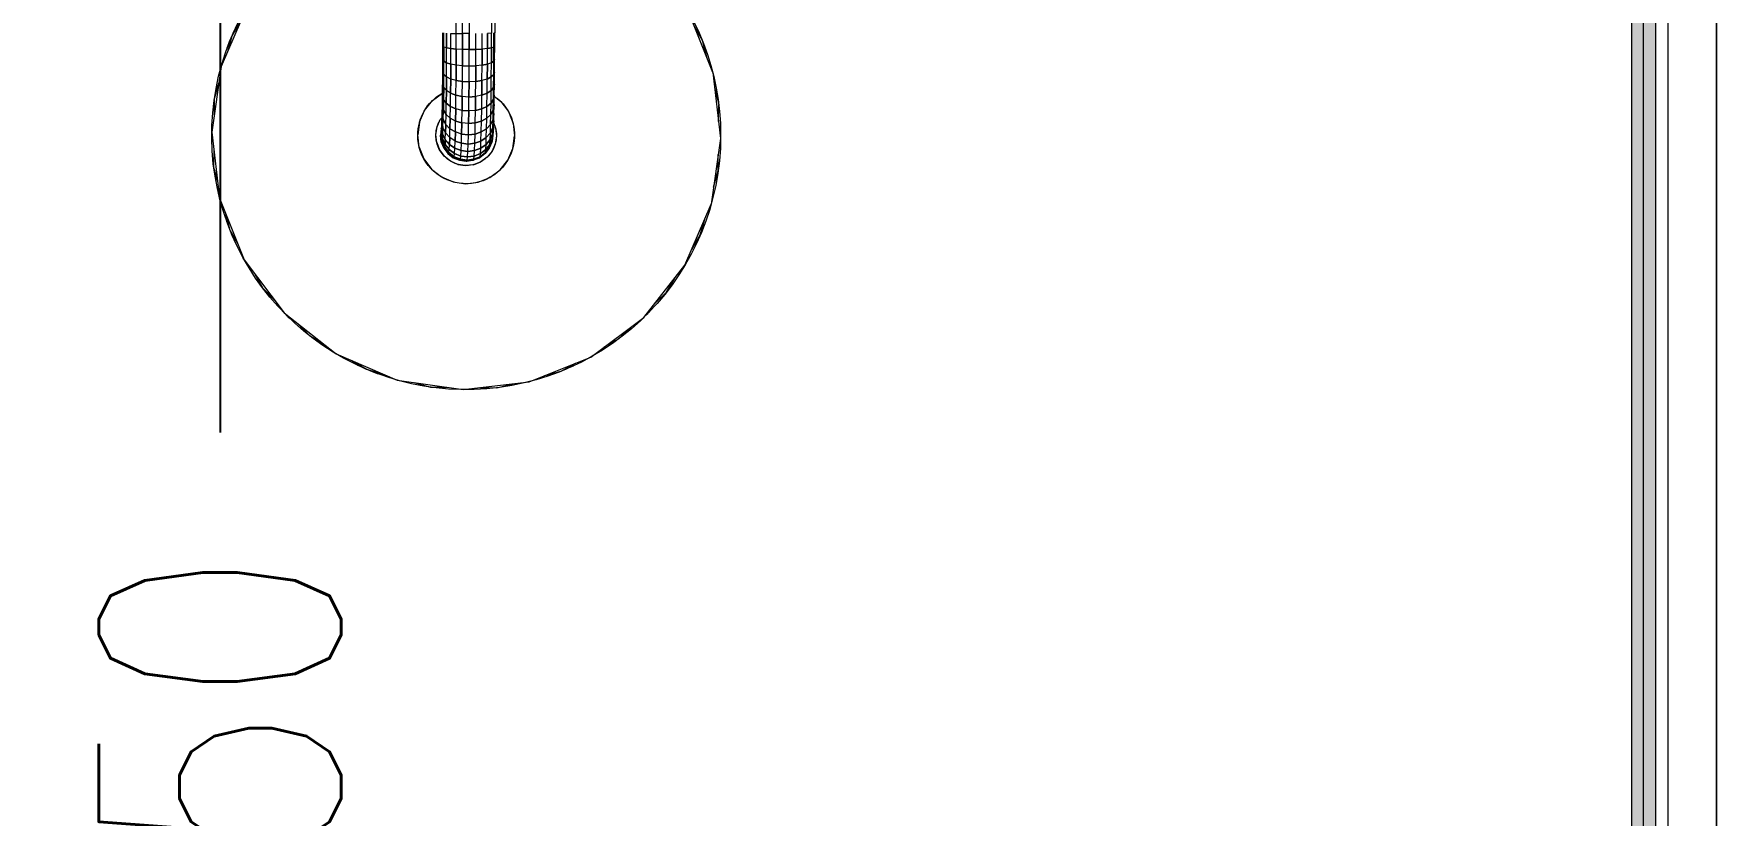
# Model space of a CAD drawing. Header units: millimetres. Extents: x -18512 to 101824, y -95768 to 52898.
# Drawn here: x 17694 to 18388, y -84654 to -84331 of the extents above; entities that cross this region are included whole.
import ezdxf

# ---------------------------------------------------------------- set-up
doc = ezdxf.new("R2010")
doc.units = ezdxf.units.MM
doc.header["$LTSCALE"] = 25
doc.header["$PDMODE"] = 3
doc.layers.get('0').update_dxf_attribs({"color": 254, "lineweight": 0})
doc.layers.get('Defpoints').update_dxf_attribs({"lineweight": 0})
for name, color, linetype, lineweight in [('Dim-in', 5, 'Continuous', 9), ('hatch', 252, 'Continuous', 0), ('I-FLR-TILE', 253, 'Continuous', 9), ('I-WALL', 2, 'Continuous', 9), ('xref-first floor frm cunsult$0$G-IMPT', 8, 'Continuous', 9)]:
    doc.layers.add(name, color=color, linetype=linetype, lineweight=lineweight)
doc.styles.add('ROMANS', font='ROMANS.shx', dxfattribs={"width": 0.75})
doc.dimstyles.new('1-50 INTERNAL', dxfattribs={"dimtxt": 100, "dimasz": 40, "dimexe": 40, "dimexo": 20, "dimgap": 50, "dimtad": 0, "dimdec": 0, "dimzin": 0, "dimdsep": 46, "dimtxsty": 'ROMANS', "dimblk": 'ARCHTICK', "dimcen": 0, "dimdle": 25, "dimclrd": 8, "dimclre": 8, "dimclrt": 3, "dimadec": 0, "dimazin": 0, "dimtfac": 1, "dimtdec": 0, "dimtmove": 1, "dimatfit": 3, "dimfxl": 1, "dimtolj": 1, "dimtzin": 0, "dimarcsym": 0})

# ---------------------------------------------------------------- blocks, each defined once
blk = doc.blocks.new('_ArchTick')
at = {"color": 0, "linetype": 'ByBlock', "const_width": 0.15}
blk.add_lwpolyline([(-0.5, -0.5), (0.5, 0.5)], dxfattribs=at)
blk = doc.blocks.new('*D348')
at = {"layer": 'Defpoints', "color": 0, "ltscale": 25, "transparency": 16777216}
for p in [(17998.09, -83897.35), (17770.64, -85447.35), (18388.09, -85447.35)]:
    blk.add_point(p, dxfattribs=at)
at = {"layer": 'Dim-in', "color": 8, "lineweight": -2, "ltscale": 25, "transparency": 16777216}
for p, q in [((17770.64, -83872.35), (17770.64, -84495.57)), ((17770.64, -85472.35), (17770.64, -84849.14))]:
    blk.add_line(p, q, dxfattribs=at)
at = {"layer": 'Dim-in', "color": 8, "linetype": 'Continuous', "lineweight": -2, "ltscale": 25, "transparency": 16777216}
for p, q in [((17978.09, -83897.35), (17730.64, -83897.35)), ((18368.09, -85447.35), (17730.64, -85447.35))]:
    blk.add_line(p, q, dxfattribs=at)
at = {"layer": 'Dim-in', "color": 8, "lineweight": -2, "ltscale": 25, "transparency": 16777216, "xscale": 40, "yscale": 40, "zscale": 40}
for p, rotation in [((17770.64, -83897.35), 90), ((17770.64, -85447.35), 270)]:
    blk.add_blockref('_ArchTick', p, dxfattribs=dict(at, rotation=rotation))
at = {"layer": 'Dim-in', "color": 3, "ltscale": 25, "transparency": 16777216, "insert": (17770.64, -84672.35), "char_height": 100, "attachment_point": 5, "rotation": 90, "style": 'ROMANS'}
blk.add_mtext('\\A1;1550', dxfattribs=at)
blk = doc.blocks.new('xref-first floor frm cunsult$0$rainshower - rain shower_dwg_Group_1-6994171-FIRST FLOOR PLAN')
at = {"layer": 'xref-first floor frm cunsult$0$G-IMPT'}
for p, q in [((76.56, 206.07), (103.69, 209.98)), ((83.51, 207.07), (90.28, 208.96)), ((90.28, 208.96), (97.02, 209.02)), ((103.69, 209.98), (130.91, 206.74)), ((110.66, 209.15), (117.68, 209.22)), ((117.68, 209.22), (124.22, 207.54)), ((51.37, 195.27), (76.56, 206.07)), ((57.82, 198.04), (63.87, 201.6)), ((63.87, 201.6), (70.37, 203.41)), ((130.91, 206.74), (156.36, 196.57)), ((137.43, 204.14), (144.23, 202.39)), ((144.23, 202.39), (150.1, 199.07)), ((29.83, 178.31), (51.37, 195.27)), ((156.36, 196.57), (178.31, 180.15)), ((35.35, 182.66), (40.27, 187.67)), ((40.27, 187.67), (46.07, 191.1)), ((161.99, 192.36), (168.1, 188.91)), ((168.1, 188.91), (172.91, 184.19)), ((13.42, 156.36), (29.83, 178.31)), ((178.31, 180.15), (195.27, 158.61)), ((182.66, 174.63), (187.67, 169.72)), ((17.62, 161.99), (21.07, 168.1)), ((21.07, 168.1), (25.79, 172.91)), ((187.67, 169.72), (191.1, 163.91)), ((3.24, 130.91), (13.42, 156.36)), ((195.27, 158.61), (206.07, 133.42)), ((7.6, 144.23), (10.91, 150.1)), ((198.04, 152.16), (201.6, 146.11)), ((201.6, 146.11), (203.41, 139.62)), ((7.6, 144.23), (5.85, 137.43)), ((209.98, 106.29), (206.07, 133.42)), ((0, 103.69), (3.24, 130.91)), ((99.57, 124.24), (104.74, 124.99)), ((104.74, 124.99), (109.92, 124.37)), ((207.07, 126.47), (208.96, 119.71)), ((2.44, 124.22), (0.76, 117.68)), ((87.55, 114.77), (90.67, 118.95)), ((90.67, 118.95), (94.77, 122.18)), ((94.77, 122.18), (99.57, 124.24)), ((109.92, 124.37), (114.77, 122.44)), ((114.77, 122.44), (118.95, 119.31)), ((118.95, 119.31), (122.18, 115.21)), ((208.96, 119.71), (209.02, 112.96)), ((0.83, 110.66), (0.76, 117.68)), ((85.61, 109.92), (87.55, 114.77)), ((94.03, 110.99), (95.95, 113.63)), ((98.49, 115.67), (95.95, 113.63)), ((101.48, 116.99), (98.49, 115.67)), ((101.48, 116.99), (104.7, 117.49)), ((107.95, 117.14), (104.7, 117.49)), ((107.95, 117.14), (110.99, 115.96)), ((113.63, 114.03), (110.99, 115.96)), ((115.67, 111.49), (113.63, 114.03)), ((116.99, 108.5), (115.67, 111.49)), ((122.18, 115.21), (124.24, 110.41)), ((85.61, 109.92), (84.99, 104.74)), ((85.74, 99.57), (84.99, 104.74)), ((92.85, 107.95), (92.5, 104.7)), ((92.5, 104.7), (93, 101.48)), ((92.85, 107.95), (94.03, 110.99)), ((117.49, 105.28), (116.99, 108.5)), ((117.14, 102.03), (117.49, 105.28)), ((124.24, 110.41), (124.99, 105.25)), ((124.37, 100.06), (124.99, 105.25)), ((206.74, 79.07), (209.98, 106.29)), ((3.91, 76.56), (0, 103.69)), ((85.74, 99.57), (87.8, 94.77)), ((93, 101.48), (94.31, 98.49)), ((95.04, 97.59), (94.31, 98.49)), ((116.07, 99.29), (117.14, 102.03)), ((122.44, 95.21), (124.37, 100.06)), ((209.15, 99.32), (209.22, 92.3)), ((1.03, 90.28), (0.96, 97.02)), ((1.03, 90.28), (2.91, 83.51)), ((87.8, 94.77), (91.03, 90.67)), ((91.03, 90.67), (95.21, 87.55)), ((116.5, 88.82), (119.31, 91.03)), ((119.31, 91.03), (122.44, 95.21)), ((207.54, 85.77), (209.22, 92.3)), ((14.72, 51.37), (3.91, 76.56)), ((206.74, 79.07), (196.57, 53.62)), ((6.57, 70.37), (8.38, 63.87)), ((202.39, 65.76), (204.14, 72.55)), ((8.38, 63.87), (11.95, 57.82)), ((199.07, 59.88), (202.39, 65.76)), ((31.67, 29.83), (14.72, 51.37)), ((196.57, 53.62), (180.15, 31.67)), ((18.89, 46.07), (22.32, 40.27)), ((184.19, 37.07), (188.91, 41.88)), ((188.91, 41.88), (192.36, 48)), ((22.32, 40.27), (27.33, 35.35)), ((53.62, 13.42), (31.67, 29.83)), ((180.15, 31.67), (158.61, 14.72)), ((37.07, 25.79), (41.88, 21.07)), ((41.88, 21.07), (48, 17.62)), ((163.91, 18.89), (169.72, 22.32)), ((169.72, 22.32), (174.26, 26.95)), ((158.61, 14.72), (133.42, 3.91)), ((79.07, 3.24), (53.62, 13.42)), ((59.88, 10.91), (65.76, 7.6)), ((65.76, 7.6), (72.55, 5.85)), ((139.62, 6.57), (146.11, 8.38)), ((146.11, 8.38), (152.16, 11.95)), ((95.54, 1.28), (79.07, 3.24)), ((85.77, 2.44), (92.3, 0.76)), ((92.3, 0.76), (95.54, 0.79)), ((116.89, 1.53), (133.42, 3.91)), ((116.89, 1), (119.71, 1.03)), ((119.71, 1.03), (126.47, 2.91))]:
    blk.add_line(p, q, dxfattribs=at)
for radius, start, end in [(105, 360, 264.70767), (105, 88.85942, 90), (105, 88.85942, 90), (105, 110.14026, 115.17245), (105, 110.14026, 115.17245), (105, 65.14025, 70.17246), (105, 65.14025, 70.17246), (105, 133.85934, 135), (105, 133.85934, 135), (105, 43.85936, 45), (105, 43.85936, 45), (105, 155.14025, 160.17245), (105, 155.14025, 160.17245), (105, 20.14026, 25.17244), (105, 20.14026, 25.17244), (20, 309.72962, 180), (12.5, 360, 205.62012), (105, 178.85938, 180), (105, 178.85938, 180), (20, 180, 239.86492), (12.5, 345.46794, 360), (105, 276.66264, 360), (105, 358.85942, 360), (105, 358.85942, 360), (105, 200.14026, 205.17244), (105, 200.14026, 205.17244), (105, 335.14026, 340.17245), (105, 335.14026, 340.17245), (105, 223.85938, 225), (105, 223.85938, 225), (105, 313.8594, 315), (105, 313.8594, 315), (105, 245.14026, 250.17244), (105, 245.14026, 250.17244), (105, 290.14026, 295.17244), (105, 290.14026, 295.17244)]:
    blk.add_arc((104.99, 104.99), radius, start, end, dxfattribs=at)
blk = doc.blocks.new('xref-first floor frm cunsult$0$rainshower - rain shower_dwg_Group_8-6994175-FIRST FLOOR PLAN')
at = {"layer": 'xref-first floor frm cunsult$0$G-IMPT'}
for p, q in [((147.04, 492.7), (149.25, 494.39)), ((149.53, 494.39), (147.32, 492.7)), ((149.65, 493.97), (147.44, 492.28)), ((149.25, 494.39), (151.83, 495.46)), ((149.25, 494.39), (149.53, 494.39)), ((152.1, 495.46), (149.53, 494.39)), ((149.53, 494.39), (149.65, 493.97)), ((152.23, 495.03), (149.65, 493.97)), ((149.65, 493.97), (149.78, 492.65)), ((152.36, 493.69), (149.78, 492.65)), ((149.78, 492.65), (152.36, 493.69)), ((151.83, 495.46), (154.59, 495.82)), ((151.83, 495.46), (152.1, 495.46)), ((154.87, 495.82), (152.1, 495.46)), ((152.1, 495.46), (152.23, 495.03)), ((154.99, 495.39), (152.23, 495.03)), ((152.23, 495.03), (152.36, 493.69)), ((155.12, 494.04), (152.36, 493.69)), ((152.36, 493.69), (152.48, 491.47)), ((154.59, 495.82), (154.87, 495.82)), ((154.59, 495.82), (157.36, 495.46)), ((154.59, 495.82), (157.36, 495.46)), ((157.36, 495.46), (154.59, 495.82)), ((157.63, 495.46), (154.87, 495.82)), ((154.87, 495.82), (154.99, 495.39)), ((157.75, 495.03), (154.99, 495.39)), ((154.99, 495.39), (155.12, 494.04)), ((157.88, 493.69), (155.12, 494.04)), ((155.12, 494.04), (155.25, 491.81)), ((155.12, 494.04), (157.88, 493.69)), ((159.93, 494.39), (157.36, 495.46)), ((157.63, 495.46), (157.36, 495.46)), ((157.36, 495.46), (159.93, 494.39)), ((160.2, 494.39), (157.63, 495.46)), ((157.63, 495.46), (157.75, 495.03)), ((160.33, 493.97), (157.75, 495.03)), ((157.75, 495.03), (157.88, 493.69)), ((160.45, 492.65), (157.88, 493.69)), ((157.88, 493.69), (158.01, 491.47)), ((157.88, 493.69), (160.45, 492.65)), ((157.88, 493.69), (158.01, 491.47)), ((162.14, 492.7), (159.93, 494.39)), ((160.2, 494.39), (159.93, 494.39)), ((162.41, 492.7), (160.2, 494.39)), ((160.2, 494.39), (160.33, 493.97)), ((162.53, 492.29), (160.33, 493.97)), ((160.33, 493.97), (160.45, 492.65)), ((144.28, 487.91), (143.92, 485.14)), ((144.55, 487.91), (144.19, 485.14)), ((144.28, 487.91), (145.35, 490.48)), ((144.28, 487.91), (144.55, 487.91)), ((144.66, 487.53), (144.29, 484.78)), ((144.77, 486.38), (144.4, 483.7)), ((145.62, 490.48), (144.55, 487.91)), ((144.55, 487.91), (144.62, 487.68)), ((145.73, 490.09), (144.66, 487.53)), ((144.66, 487.53), (144.77, 486.38)), ((145.85, 488.87), (144.77, 486.38)), ((144.77, 486.38), (144.88, 484.48)), ((144.77, 486.38), (144.88, 484.48)), ((145.96, 486.87), (144.88, 484.48)), ((145.35, 490.48), (147.04, 492.7)), ((145.35, 490.48), (145.62, 490.48)), ((147.32, 492.7), (145.62, 490.48)), ((145.62, 490.48), (145.73, 490.09)), ((147.44, 492.28), (145.73, 490.09)), ((145.73, 490.09), (145.85, 488.87)), ((147.56, 491.01), (145.85, 488.87)), ((145.85, 488.87), (147.56, 491.01)), ((145.85, 488.87), (145.96, 486.87)), ((147.68, 488.91), (145.96, 486.87)), ((145.96, 486.87), (146.07, 484.11)), ((147.04, 492.7), (147.32, 492.7)), ((147.32, 492.7), (147.44, 492.28)), ((147.44, 492.28), (147.56, 491.01)), ((149.78, 492.65), (147.56, 491.01)), ((147.56, 491.01), (147.68, 488.91)), ((147.56, 491.01), (147.68, 488.91)), ((149.9, 490.48), (147.68, 488.91)), ((147.68, 488.91), (149.9, 490.48)), ((147.68, 488.91), (147.79, 486.03)), ((150.02, 487.5), (147.79, 486.03)), ((150.02, 487.5), (147.79, 486.03)), ((149.78, 492.65), (149.9, 490.48)), ((152.48, 491.47), (149.9, 490.48)), ((149.9, 490.48), (152.48, 491.47)), ((149.9, 490.48), (150.01, 487.68)), ((149.9, 490.48), (150.01, 487.68)), ((152.6, 488.42), (150.02, 487.5)), ((150.02, 487.5), (150.12, 483.75)), ((150.12, 483.75), (150.02, 487.5)), ((155.25, 491.81), (152.48, 491.47)), ((152.48, 491.47), (152.6, 488.42)), ((152.48, 491.47), (152.6, 488.42)), ((155.37, 488.74), (152.6, 488.42)), ((152.6, 488.42), (152.71, 484.6)), ((158.01, 491.47), (155.25, 491.81)), ((155.25, 491.81), (155.37, 488.74)), ((155.25, 491.81), (155.37, 488.74)), ((158.13, 488.43), (155.37, 488.74)), ((155.37, 488.74), (155.48, 484.89)), ((155.37, 488.74), (158.13, 488.43)), ((160.58, 490.49), (158.01, 491.47)), ((158.01, 491.47), (158.13, 488.43)), ((160.69, 487.5), (158.13, 488.43)), ((158.13, 488.43), (158.24, 484.6)), ((158.13, 488.43), (158.24, 484.6)), ((162.66, 491.01), (160.45, 492.65)), ((160.45, 492.65), (160.58, 490.49)), ((162.77, 488.91), (160.58, 490.49)), ((160.58, 490.49), (160.68, 487.68)), ((162.89, 486.03), (160.69, 487.5)), ((160.69, 487.5), (160.8, 483.75)), ((160.69, 487.5), (162.89, 486.03)), ((162.14, 492.7), (162.41, 492.7)), ((164.11, 490.48), (162.41, 492.7)), ((162.41, 492.7), (162.53, 492.29)), ((164.23, 490.09), (162.53, 492.29)), ((162.53, 492.29), (162.66, 491.01)), ((164.34, 488.87), (162.66, 491.01)), ((162.66, 491.01), (162.77, 488.91)), ((162.66, 491.01), (164.34, 488.87)), ((162.66, 491.01), (162.77, 488.91)), ((164.45, 486.87), (162.77, 488.91)), ((162.77, 488.91), (162.89, 486.03)), ((162.77, 488.91), (164.45, 486.87)), ((165.18, 487.91), (164.11, 490.48)), ((165.29, 487.53), (164.23, 490.09)), ((164.23, 490.09), (164.34, 488.87)), ((164.91, 487.91), (164.29, 489.39)), ((164.91, 487.91), (164.29, 489.39)), ((165.4, 486.38), (164.34, 488.87)), ((164.34, 488.87), (164.45, 486.87)), ((164.34, 488.87), (164.45, 486.87)), ((165.5, 484.48), (164.45, 486.87)), ((164.45, 486.87), (164.56, 484.11)), ((164.45, 486.87), (165.5, 484.48)), ((164.45, 486.87), (164.56, 484.11)), ((164.91, 487.91), (165.18, 487.91)), ((165.18, 487.91), (165.29, 487.53)), ((165.54, 485.14), (165.18, 487.91)), ((165.64, 484.78), (165.29, 487.53)), ((165.29, 487.53), (165.4, 486.38)), ((165.75, 483.7), (165.4, 486.38)), ((165.4, 486.38), (165.5, 484.48)), ((144.28, 482.38), (143.92, 485.14)), ((143.92, 485.14), (144.19, 485.14)), ((144.55, 482.38), (144.19, 485.14)), ((144.19, 485.14), (144.29, 484.78)), ((144.28, 482.38), (144.84, 481.02)), ((144.28, 482.38), (144.55, 482.38)), ((144.65, 482.04), (144.29, 484.78)), ((144.29, 484.78), (144.4, 483.7)), ((144.4, 483.7), (144.5, 481.92)), ((144.75, 481.03), (144.4, 483.7)), ((144.88, 484.48), (144.5, 481.92)), ((144.5, 481.92), (144.59, 479.47)), ((144.72, 480.26), (144.5, 481.92)), ((144.92, 481.49), (144.55, 482.38)), ((144.55, 482.38), (144.65, 482.04)), ((144.98, 481.87), (144.59, 479.47)), ((144.59, 479.47), (144.68, 476.4)), ((144.65, 482.04), (144.91, 481.41)), ((144.65, 482.04), (144.75, 481.03)), ((144.88, 484.48), (144.98, 481.87)), ((146.07, 484.11), (144.98, 481.87)), ((144.98, 481.87), (145.07, 478.59)), ((146.17, 480.64), (145.07, 478.59)), ((147.79, 486.03), (146.07, 484.11)), ((146.07, 484.11), (146.17, 480.64)), ((147.89, 482.4), (146.17, 480.64)), ((146.17, 480.64), (146.26, 476.53)), ((146.17, 480.64), (146.26, 476.53)), ((147.79, 486.03), (147.89, 482.4)), ((150.12, 483.75), (147.89, 482.4)), ((147.89, 482.4), (147.99, 478.1)), ((147.99, 478.1), (147.89, 482.4)), ((150.22, 479.3), (147.99, 478.1)), ((150.22, 479.3), (147.99, 478.1)), ((152.71, 484.6), (150.12, 483.75)), ((152.71, 484.6), (150.12, 483.75)), ((150.12, 483.75), (150.22, 479.3)), ((152.81, 480.05), (150.22, 479.3)), ((150.22, 479.3), (150.3, 474.22)), ((150.3, 474.22), (150.22, 479.3)), ((155.48, 484.89), (152.71, 484.6)), ((152.71, 484.6), (152.81, 480.05)), ((152.81, 480.05), (152.71, 484.6)), ((155.58, 480.31), (152.81, 480.05)), ((155.58, 480.31), (152.81, 480.05)), ((152.81, 480.05), (152.9, 474.87)), ((158.24, 484.6), (155.48, 484.89)), ((155.48, 484.89), (155.58, 480.31)), ((158.33, 480.05), (155.58, 480.31)), ((155.58, 480.31), (155.66, 475.1)), ((155.66, 475.1), (155.58, 480.31)), ((160.8, 483.75), (158.24, 484.6)), ((158.24, 484.6), (158.33, 480.05)), ((160.89, 479.3), (158.33, 480.05)), ((158.33, 480.05), (158.42, 474.87)), ((162.99, 482.4), (160.8, 483.75)), ((160.8, 483.75), (160.89, 479.3)), ((163.08, 478.1), (160.89, 479.3)), ((160.89, 479.3), (160.98, 474.22)), ((164.56, 484.11), (162.89, 486.03)), ((162.89, 486.03), (162.99, 482.4)), ((162.89, 486.03), (162.99, 482.4)), ((164.66, 480.64), (162.99, 482.4)), ((162.99, 482.4), (163.08, 478.1)), ((162.99, 482.4), (164.66, 480.64)), ((165.6, 481.87), (164.56, 484.11)), ((164.56, 484.11), (164.66, 480.64)), ((165.7, 478.59), (164.66, 480.64)), ((164.66, 480.64), (164.75, 476.53)), ((164.66, 480.64), (164.75, 476.53)), ((165.85, 481.92), (165.5, 484.48)), ((165.5, 484.48), (165.6, 481.87)), ((165.5, 484.48), (165.6, 481.87)), ((165.52, 483.91), (165.64, 484.78)), ((165.54, 485.14), (165.64, 484.78)), ((165.58, 482.51), (165.75, 483.7)), ((165.94, 479.47), (165.6, 481.87)), ((165.6, 481.87), (165.7, 478.59)), ((165.64, 484.78), (165.75, 483.7)), ((165.64, 480.55), (165.85, 481.92)), ((165.71, 478.05), (165.94, 479.47)), ((165.75, 483.7), (165.85, 481.92)), ((165.85, 481.92), (165.94, 479.47)), ((165.94, 479.47), (166.03, 476.4)), ((145.07, 478.59), (144.68, 476.4)), ((144.68, 476.4), (144.76, 472.74)), ((145.16, 474.7), (144.76, 472.74)), ((144.76, 472.74), (144.83, 468.58)), ((145.07, 478.59), (145.16, 474.7)), ((146.26, 476.53), (145.16, 474.7)), ((145.16, 474.7), (145.23, 470.27)), ((145.23, 470.27), (145.16, 474.7)), ((147.99, 478.1), (146.26, 476.53)), ((146.26, 476.53), (146.34, 471.84)), ((148.07, 473.19), (146.34, 471.84)), ((147.99, 478.1), (148.07, 473.19)), ((150.3, 474.22), (148.07, 473.19)), ((148.07, 473.19), (150.3, 474.22)), ((148.07, 473.19), (148.14, 467.76)), ((152.9, 474.87), (150.3, 474.22)), ((152.9, 474.87), (150.3, 474.22)), ((150.3, 474.22), (150.38, 468.61)), ((150.3, 474.22), (150.38, 468.61)), ((155.66, 475.1), (152.9, 474.87)), ((152.9, 474.87), (152.97, 469.14)), ((152.97, 469.14), (152.9, 474.87)), ((158.42, 474.87), (155.66, 475.1)), ((155.66, 475.1), (155.74, 469.33)), ((158.42, 474.87), (155.66, 475.1)), ((160.98, 474.22), (158.42, 474.87)), ((158.42, 474.87), (158.49, 469.15)), ((158.49, 469.15), (158.42, 474.87)), ((163.17, 473.19), (160.98, 474.22)), ((160.98, 474.22), (161.05, 468.61)), ((160.98, 474.22), (161.05, 468.61)), ((164.75, 476.53), (163.08, 478.1)), ((163.08, 478.1), (163.17, 473.19)), ((163.08, 478.1), (164.75, 476.53)), ((164.83, 471.84), (163.17, 473.19)), ((163.17, 473.19), (163.23, 467.76)), ((165.78, 474.7), (164.75, 476.53)), ((164.75, 476.53), (164.83, 471.84)), ((164.75, 476.53), (165.78, 474.7)), ((164.75, 476.53), (164.83, 471.84)), ((166.03, 476.4), (165.7, 478.59)), ((165.7, 478.59), (165.78, 474.7)), ((165.78, 474.99), (166.03, 476.4)), ((166.03, 476.4), (165.78, 474.99)), ((166.11, 472.75), (165.78, 474.7)), ((165.78, 474.7), (165.86, 470.27)), ((165.78, 474.7), (166.11, 472.75)), ((165.78, 474.7), (165.86, 470.27)), ((165.84, 471.42), (166.11, 472.75)), ((166.03, 476.4), (166.11, 472.75)), ((166.11, 472.75), (166.18, 468.58)), ((166.11, 472.75), (166.18, 468.58)), ((145.23, 470.27), (144.83, 468.58)), ((144.83, 468.58), (144.88, 464.25)), ((144.83, 468.58), (144.88, 464.25)), ((145.3, 465.36), (144.89, 463.98)), ((146.34, 471.84), (145.23, 470.27)), ((146.34, 471.84), (145.23, 470.27)), ((145.23, 470.27), (145.3, 465.36)), ((146.4, 466.65), (145.3, 465.36)), ((145.3, 465.36), (145.34, 460.07)), ((146.34, 471.84), (146.4, 466.65)), ((146.4, 466.65), (146.34, 471.84)), ((148.14, 467.76), (146.4, 466.65)), ((148.14, 467.76), (146.4, 466.65)), ((146.4, 466.65), (146.46, 461.06)), ((150.38, 468.61), (148.14, 467.76)), ((148.14, 467.76), (148.19, 461.91)), ((148.19, 461.91), (148.14, 467.76)), ((152.97, 469.14), (150.38, 468.61)), ((150.38, 468.61), (152.97, 469.14)), ((150.38, 468.61), (150.43, 462.56)), ((155.74, 469.33), (152.97, 469.14)), ((155.74, 469.33), (152.97, 469.14)), ((152.97, 469.14), (153.03, 462.97)), ((158.49, 469.15), (155.74, 469.33)), ((155.74, 469.33), (155.8, 463.1)), ((155.74, 469.33), (158.49, 469.15)), ((155.8, 463.1), (155.74, 469.33)), ((161.05, 468.61), (158.49, 469.15)), ((158.49, 469.15), (158.55, 462.97)), ((158.49, 469.15), (158.55, 462.97)), ((163.23, 467.76), (161.05, 468.61)), ((161.05, 468.61), (161.11, 462.56)), ((161.05, 468.61), (163.23, 467.76)), ((164.89, 466.65), (163.23, 467.76)), ((163.23, 467.76), (163.29, 461.91)), ((165.86, 470.27), (164.83, 471.84)), ((164.83, 471.84), (164.89, 466.65)), ((165.92, 465.36), (164.89, 466.65)), ((164.89, 466.65), (164.95, 461.06)), ((164.89, 466.65), (165.92, 465.36)), ((166.18, 468.58), (165.86, 470.27)), ((165.86, 470.27), (165.92, 465.36)), ((166.24, 463.98), (165.92, 465.36)), ((165.92, 465.36), (165.97, 460.07)), ((165.92, 465.36), (165.97, 460.07)), ((166.18, 468.58), (166.23, 464.25)), ((144.89, 463.98), (144.93, 459.01)), ((145.34, 460.07), (144.93, 459.01)), ((144.93, 459.01), (144.97, 453.76)), ((144.97, 453.76), (144.93, 459.01)), ((146.46, 461.06), (145.34, 460.07)), ((145.34, 460.07), (146.46, 461.06)), ((145.34, 460.07), (145.38, 454.48)), ((145.34, 460.07), (145.38, 454.48)), ((148.19, 461.91), (146.46, 461.06)), ((146.46, 461.06), (146.49, 455.15)), ((150.43, 462.56), (148.19, 461.91)), ((148.19, 461.91), (148.23, 455.72)), ((153.03, 462.97), (150.43, 462.56)), ((150.43, 462.56), (153.03, 462.97)), ((150.43, 462.56), (150.47, 456.16)), ((155.8, 463.1), (153.03, 462.97)), ((153.03, 462.97), (153.07, 456.44)), ((153.03, 462.97), (153.07, 456.44)), ((158.55, 462.97), (155.8, 463.1)), ((155.8, 463.1), (155.84, 456.54)), ((161.11, 462.56), (158.55, 462.97)), ((158.55, 462.97), (158.59, 456.44)), ((158.55, 462.97), (161.11, 462.56)), ((163.29, 461.91), (161.11, 462.56)), ((161.11, 462.56), (161.15, 456.16)), ((163.29, 461.91), (161.11, 462.56)), ((161.11, 462.56), (161.15, 456.16)), ((164.95, 461.06), (163.29, 461.91)), ((163.29, 461.91), (163.33, 455.72)), ((163.33, 455.72), (163.29, 461.91)), ((165.97, 460.07), (164.95, 461.06)), ((164.95, 461.06), (164.99, 455.15)), ((164.95, 461.06), (164.99, 455.15)), ((166.28, 459.01), (165.97, 460.07)), ((165.97, 460.07), (166, 454.48)), ((165.97, 460.07), (166.28, 459.01)), ((166.24, 463.98), (166.28, 459.01)), ((166.28, 459.01), (166.32, 453.77)), ((166.28, 459.01), (166.32, 453.77)), ((145.38, 454.48), (144.97, 453.76)), ((144.97, 453.76), (144.99, 448.33)), ((146.49, 455.15), (145.38, 454.48)), ((145.38, 454.48), (146.49, 455.15)), ((145.38, 454.48), (145.4, 448.69)), ((148.23, 455.72), (146.49, 455.15)), ((146.49, 455.15), (146.52, 449.03)), ((146.49, 455.15), (146.52, 449.03)), ((150.47, 456.16), (148.23, 455.72)), ((148.23, 455.72), (148.26, 449.32)), ((148.23, 455.72), (148.26, 449.32)), ((153.07, 456.44), (150.47, 456.16)), ((150.47, 456.16), (150.5, 449.54)), ((155.84, 456.54), (153.07, 456.44)), ((153.07, 456.44), (155.84, 456.54)), ((153.07, 456.44), (153.09, 449.68)), ((158.59, 456.44), (155.84, 456.54)), ((155.84, 456.54), (155.86, 449.73)), ((155.84, 456.54), (155.86, 449.73)), ((161.15, 456.16), (158.59, 456.44)), ((158.59, 456.44), (158.62, 449.68)), ((163.33, 455.72), (161.15, 456.16)), ((161.15, 456.16), (161.17, 449.54)), ((164.99, 455.15), (163.33, 455.72)), ((163.33, 455.72), (163.35, 449.32)), ((166, 454.48), (164.99, 455.15)), ((164.99, 455.15), (165.01, 449.03)), ((164.99, 455.15), (166, 454.48)), ((166.32, 453.77), (166, 454.48)), ((166, 454.48), (166.03, 448.69)), ((166.32, 453.77), (166.34, 448.33)), ((145.4, 448.69), (144.99, 448.33)), ((144.99, 448.33), (144.99, 442.79)), ((146.52, 449.03), (145.4, 448.69)), ((146.52, 449.03), (145.4, 448.69)), ((145.4, 448.69), (145.41, 442.89)), ((148.26, 449.32), (146.52, 449.03)), ((146.52, 449.03), (146.53, 442.97)), ((146.53, 442.97), (146.53, 449.03)), ((150.5, 449.54), (148.26, 449.32)), ((148.26, 449.32), (150.5, 449.54)), ((148.26, 449.32), (148.26, 443.05)), ((153.09, 449.68), (150.5, 449.54)), ((150.5, 449.54), (150.51, 443.1)), ((155.86, 449.73), (153.09, 449.68)), ((155.86, 449.73), (153.09, 449.68)), ((153.09, 449.68), (153.1, 443.14)), ((158.62, 449.68), (155.86, 449.73)), ((155.86, 449.73), (155.87, 443.16)), ((155.86, 449.73), (158.62, 449.68)), ((155.87, 443.16), (155.87, 449.73)), ((161.17, 449.54), (158.62, 449.68)), ((158.62, 449.68), (158.63, 443.15)), ((158.62, 449.68), (161.17, 449.54)), ((158.62, 449.68), (158.62, 443.15)), ((163.35, 449.32), (161.17, 449.54)), ((161.17, 449.54), (161.18, 443.12)), ((163.36, 449.32), (161.17, 449.54)), ((161.17, 449.54), (161.17, 443.12)), ((165.01, 449.03), (163.35, 449.32)), ((163.35, 449.32), (163.36, 443.06)), ((166.03, 448.69), (165.01, 449.03)), ((165.01, 449.03), (165.02, 442.99)), ((166.03, 448.7), (165.01, 449.03)), ((165.01, 449.03), (165.01, 442.99)), ((166.34, 448.33), (166.03, 448.69)), ((166.03, 448.69), (166.03, 442.91)), ((166.34, 448.33), (166.34, 442.82))]:
    blk.add_line(p, q, dxfattribs=at)
at = {"layer": 'xref-first floor frm cunsult$0$G-IMPT', "flags": 128}
for points in [[(157.55, 497.29), (154.3, 497.64), (151.08, 497.14), (148.1, 495.82), (145.55, 493.78), (143.63, 491.14), (142.45, 488.1), (142.1, 484.86), (142.6, 481.63), (143.91, 478.65), (144.64, 477.75)], [(145.35, 490.48), (145.62, 490.48), (147.32, 492.7), (147.44, 492.28), (149.65, 493.97), (149.78, 492.65)], [(157.36, 495.46), (157.63, 495.46), (154.87, 495.82), (154.59, 495.82), (151.83, 495.46), (149.25, 494.39), (147.04, 492.7), (147.32, 492.7), (149.53, 494.39), (149.65, 493.97), (152.23, 495.03), (152.36, 493.69)], [(149.25, 494.39), (149.53, 494.39), (152.1, 495.46), (152.23, 495.03), (154.99, 495.39), (155.12, 494.04)], [(151.83, 495.46), (152.1, 495.46), (154.87, 495.82), (154.99, 495.39), (157.75, 495.03), (157.88, 493.69)], [(152.36, 493.69), (155.12, 494.04), (155.25, 491.81)], [(152.36, 493.69), (152.48, 491.47), (155.25, 491.81)], [(165.67, 479.44), (166.74, 482.19), (167.09, 485.43), (166.59, 488.66), (165.27, 491.64), (163.23, 494.18), (160.59, 496.11), (157.55, 497.29)], [(162.14, 492.7), (159.93, 494.39), (159.93, 494.39), (160.2, 494.39), (157.63, 495.46), (157.75, 495.03), (160.33, 493.97), (160.45, 492.65), (162.66, 491.01)], [(162.14, 492.7), (162.41, 492.7), (160.2, 494.39), (160.33, 493.97), (162.53, 492.29), (162.66, 491.01)], [(143.92, 485.14), (144.28, 487.91), (145.35, 490.48), (147.04, 492.7)], [(144.84, 481.02), (144.28, 482.38), (143.92, 485.14), (144.19, 485.14), (144.55, 487.91), (144.62, 487.68)], [(145.96, 486.87), (145.85, 488.87), (144.77, 486.38), (144.66, 487.53), (144.29, 484.78), (144.19, 485.14), (144.55, 482.38), (144.65, 482.04), (144.91, 481.41)], [(144.28, 487.91), (144.55, 487.91), (145.62, 490.48), (145.73, 490.09), (147.44, 492.28), (147.56, 491.01)], [(144.75, 481.03), (144.65, 482.04), (144.29, 484.78), (144.4, 483.7), (144.77, 486.38)], [(144.66, 487.53), (145.73, 490.09), (145.85, 488.87)], [(144.88, 484.48), (145.96, 486.87), (146.07, 484.11)], [(147.79, 486.03), (147.68, 488.91), (145.96, 486.87)], [(147.56, 491.01), (149.78, 492.65), (149.9, 490.48)], [(150.02, 487.5), (152.6, 488.42), (152.71, 484.6), (155.48, 484.89), (155.58, 480.31)], [(152.6, 488.42), (155.37, 488.74), (155.48, 484.89)], [(155.25, 491.81), (158.01, 491.47), (158.13, 488.43)], [(158.01, 491.47), (160.58, 490.49), (160.68, 487.68)], [(158.13, 488.43), (160.69, 487.5), (160.8, 483.75)], [(160.45, 492.65), (160.58, 490.49), (162.77, 488.91), (162.89, 486.03)], [(164.11, 490.48), (162.41, 492.7), (162.53, 492.29), (164.23, 490.09), (164.34, 488.87)], [(164.11, 490.48), (165.18, 487.91), (164.91, 487.91)], [(165.64, 480.55), (165.85, 481.92), (165.75, 483.7), (165.4, 486.38), (165.29, 487.53), (164.23, 490.09)], [(164.34, 488.87), (165.4, 486.38), (165.5, 484.48)], [(165.54, 485.14), (165.18, 487.91), (165.29, 487.53), (165.64, 484.78), (165.75, 483.7), (165.58, 482.51)], [(144.28, 482.38), (144.55, 482.38), (144.92, 481.49)], [(144.98, 481.87), (144.88, 484.48), (144.5, 481.92), (144.4, 483.7), (144.75, 481.03)], [(144.72, 480.26), (144.5, 481.92), (144.59, 479.47)], [(144.59, 479.47), (144.98, 481.87), (145.07, 478.59), (146.17, 480.64)], [(144.59, 479.47), (144.68, 476.4), (145.07, 478.59)], [(147.89, 482.4), (146.17, 480.64), (146.07, 484.11), (144.98, 481.87)], [(146.07, 484.11), (147.79, 486.03), (147.89, 482.4)], [(147.89, 482.4), (150.12, 483.75), (150.22, 479.3), (152.81, 480.05)], [(152.81, 480.05), (152.9, 474.87), (155.66, 475.1), (155.74, 469.33)], [(155.48, 484.89), (158.24, 484.6), (158.33, 480.05)], [(155.58, 480.31), (158.33, 480.05), (158.42, 474.87), (160.98, 474.22)], [(158.24, 484.6), (160.8, 483.75), (160.89, 479.3)], [(158.33, 480.05), (160.89, 479.3), (160.98, 474.22)], [(160.8, 483.75), (162.99, 482.4), (163.08, 478.1)], [(160.89, 479.3), (163.08, 478.1), (163.17, 473.19)], [(162.89, 486.03), (164.56, 484.11), (164.66, 480.64)], [(164.56, 484.11), (165.6, 481.87), (165.7, 478.59)], [(164.66, 480.64), (165.7, 478.59), (165.78, 474.7)], [(165.5, 484.48), (165.85, 481.92), (165.94, 479.47), (165.71, 478.05)], [(165.54, 485.14), (165.64, 484.78), (165.52, 483.91)], [(165.6, 481.87), (165.94, 479.47), (166.03, 476.4)], [(145.16, 474.7), (144.76, 472.74), (144.68, 476.4)], [(145.3, 465.36), (145.23, 470.27), (144.83, 468.58), (144.76, 472.74)], [(145.07, 478.59), (145.16, 474.7), (146.26, 476.53), (146.34, 471.84), (148.07, 473.19)], [(146.26, 476.53), (147.99, 478.1), (148.07, 473.19)], [(148.07, 473.19), (148.14, 467.76), (150.38, 468.61), (150.43, 462.56)], [(160.98, 474.22), (163.17, 473.19), (163.23, 467.76), (164.89, 466.65), (164.95, 461.06), (165.97, 460.07), (166, 454.48)], [(163.17, 473.19), (164.83, 471.84), (164.89, 466.65)], [(165.7, 478.59), (166.03, 476.4), (166.11, 472.75), (165.84, 471.42)], [(144.89, 463.98), (145.3, 465.36), (145.34, 460.07)], [(146.46, 461.06), (146.4, 466.65), (145.3, 465.36)], [(152.97, 469.14), (153.03, 462.97), (155.8, 463.1), (155.84, 456.54), (158.59, 456.44), (158.62, 449.68)], [(161.11, 462.56), (161.05, 468.61), (158.49, 469.15)], [(163.23, 467.76), (163.29, 461.91), (164.95, 461.06)], [(164.83, 471.84), (165.86, 470.27), (165.92, 465.36)], [(165.86, 470.27), (166.18, 468.58), (166.23, 464.25)], [(165.92, 465.36), (166.24, 463.98), (166.28, 459.01)], [(144.89, 463.98), (144.93, 459.01), (145.34, 460.07)], [(150.47, 456.16), (148.23, 455.72), (148.19, 461.91), (146.46, 461.06)], [(146.46, 461.06), (146.49, 455.15), (148.23, 455.72)], [(150.47, 456.16), (150.43, 462.56), (148.19, 461.91)], [(158.59, 456.44), (158.55, 462.97), (155.8, 463.1)], [(145.4, 448.69), (145.38, 454.48), (144.97, 453.76)], [(144.97, 453.76), (144.99, 448.33), (145.4, 448.69), (145.4, 442.89)], [(153.09, 449.68), (153.07, 456.44), (150.47, 456.16)], [(153.09, 449.68), (150.5, 449.54), (150.47, 456.16)], [(161.17, 449.54), (161.15, 456.16), (158.59, 456.44)], [(161.15, 456.16), (163.33, 455.72), (163.35, 449.32), (165.01, 449.03)], [(165.01, 449.03), (164.99, 455.15), (163.33, 455.72)], [(166, 454.48), (166.32, 453.77), (166.34, 448.33)], [(166, 454.48), (166.03, 448.69), (166.34, 448.33)], [(146.52, 449.03), (148.26, 449.32), (148.26, 443.05), (150.51, 443.1), (151.27, 128.45), (153.86, 128.42), (153.88, 121.19), (156.65, 121.15), (156.67, 113.67), (159.42, 113.79), (159.44, 106.61)], [(150.5, 449.54), (150.5, 443.1), (153.1, 443.14), (153.86, 128.42), (156.63, 128.42)], [(156.63, 128.42), (155.87, 443.16), (153.1, 443.14), (153.1, 449.68)], [(166.79, 128.71), (165.78, 128.62), (165.02, 442.99), (163.36, 443.06), (163.36, 449.32)], [(167.1, 128.8), (166.34, 442.82), (166.03, 442.91), (166.03, 448.69)]]:
    blk.add_lwpolyline(points, dxfattribs=at)
blk.add_blockref('xref-first floor frm cunsult$0$rainshower - rain shower_dwg_Group_1-6994171-FIRST FLOOR PLAN', (49.6, 380.15))
blk = doc.blocks.new('xref-first floor frm cunsult$0$rainshower - rain shower_dwg_Group_2-6994176-FIRST FLOOR PLAN')
blk.add_blockref('xref-first floor frm cunsult$0$rainshower - rain shower_dwg_Group_8-6994175-FIRST FLOOR PLAN', (9.72, -6.14))
blk = doc.blocks.new('xref-first floor frm cunsult$0$rainshower - rain shower_dwg_Grohe_Rainshower_210-6994177-FIRST FLOOR PLAN')
at = {"rotation": 180}
blk.add_blockref('xref-first floor frm cunsult$0$rainshower - rain shower_dwg_Group_2-6994176-FIRST FLOOR PLAN', (330.75, -10.15), dxfattribs=at)
blk = doc.blocks.new('xref-first floor frm cunsult$0$rainshower - rain shower_dwg-6994168-FIRST FLOOR PLAN')
blk.add_blockref('xref-first floor frm cunsult$0$rainshower - rain shower_dwg_Grohe_Rainshower_210-6994177-FIRST FLOOR PLAN', (-2603.95, 2352.83))

msp = doc.modelspace()

# ---------------------------------------------------------------- hatches: boundary and pattern name
at = {"layer": 'hatch', "lineweight": 9, "ltscale": 25}
h = msp.add_hatch(dxfattribs=at)
h.set_pattern_fill('AR-SAND', color=256, scale=0.1, style=0)
h.set_pattern_definition([(37.5, (15109.0198, -8529.0016), (-0.16000313, 4.89413237), [0, -3.8608, 0, -4.318, 0, -4.1275]), (7.5, (15109.02, -8529.0016), (4.49523283, 7.168251), [0, -2.0828, 0, -3.4798, 0, -1.3335]), (327.5, (15105.8956, -8529.0016), (7.9099237, 0.01437185), [0, -1.27, 0, -4.572, 0, -5.969]), (317.5, (15105.8956, -8529.0016), (7.6355645, 2.22929323), [0, -0.635, 0, -2.9972, 0, -3.429])])
h.paths.add_polyline_path([(18353.09, -85412.35), (18363.09, -85422.35), (18363.09, -83922.35), (18353.09, -83932.35)])

# ---------------------------------------------------------------- linework, layer by layer
at = {"color": 252, "lineweight": 9}
msp.add_line((18358.09, -85417.35), (18358.09, -83927.35), dxfattribs=at)
at = {"layer": 'I-FLR-TILE', "lineweight": 9}
for points in [[(18388.09, -83897.35), (18368.09, -83917.35), (18368.09, -85427.35), (18388.09, -85447.35)], [(18353.09, -85412.35), (18363.09, -85422.35), (18363.09, -83922.35), (18353.09, -83932.35)]]:
    msp.add_lwpolyline(points, close=True, dxfattribs=at)
at = {"layer": 'I-WALL'}
msp.add_lwpolyline([(18388.09, -83897.35), (18388.09, -85447.35), (17298.09, -85447.35), (17298.09, -86047.35), (16938.09, -86047.35)], dxfattribs=at)

# ---------------------------------------------------------------- block references
at = {"color": 252, "lineweight": 9, "extrusion": (0, 0, -1), "zscale": -1}
msp.add_blockref('xref-first floor frm cunsult$0$rainshower - rain shower_dwg-6994168-FIRST FLOOR PLAN', (-15434.72, -86236.53), dxfattribs=at)

# ---------------------------------------------------------------- dimensions: what is measured, and where the dimension line sits
at = {"layer": 'Dim-in', "ltscale": 25}
dim = msp.add_linear_dim(base=(17770.64, -85447.35), p1=(17998.09, -83897.35), p2=(18388.09, -85447.35), angle=270, dimstyle='1-50 INTERNAL', override={"dimarcsym": 2}, dxfattribs=at)
dim.commit()
dim.dimension.update_dxf_attribs({"geometry": '*D348', "text_midpoint": (17770.64, -84672.35)})

doc.saveas('drawing.dxf')
